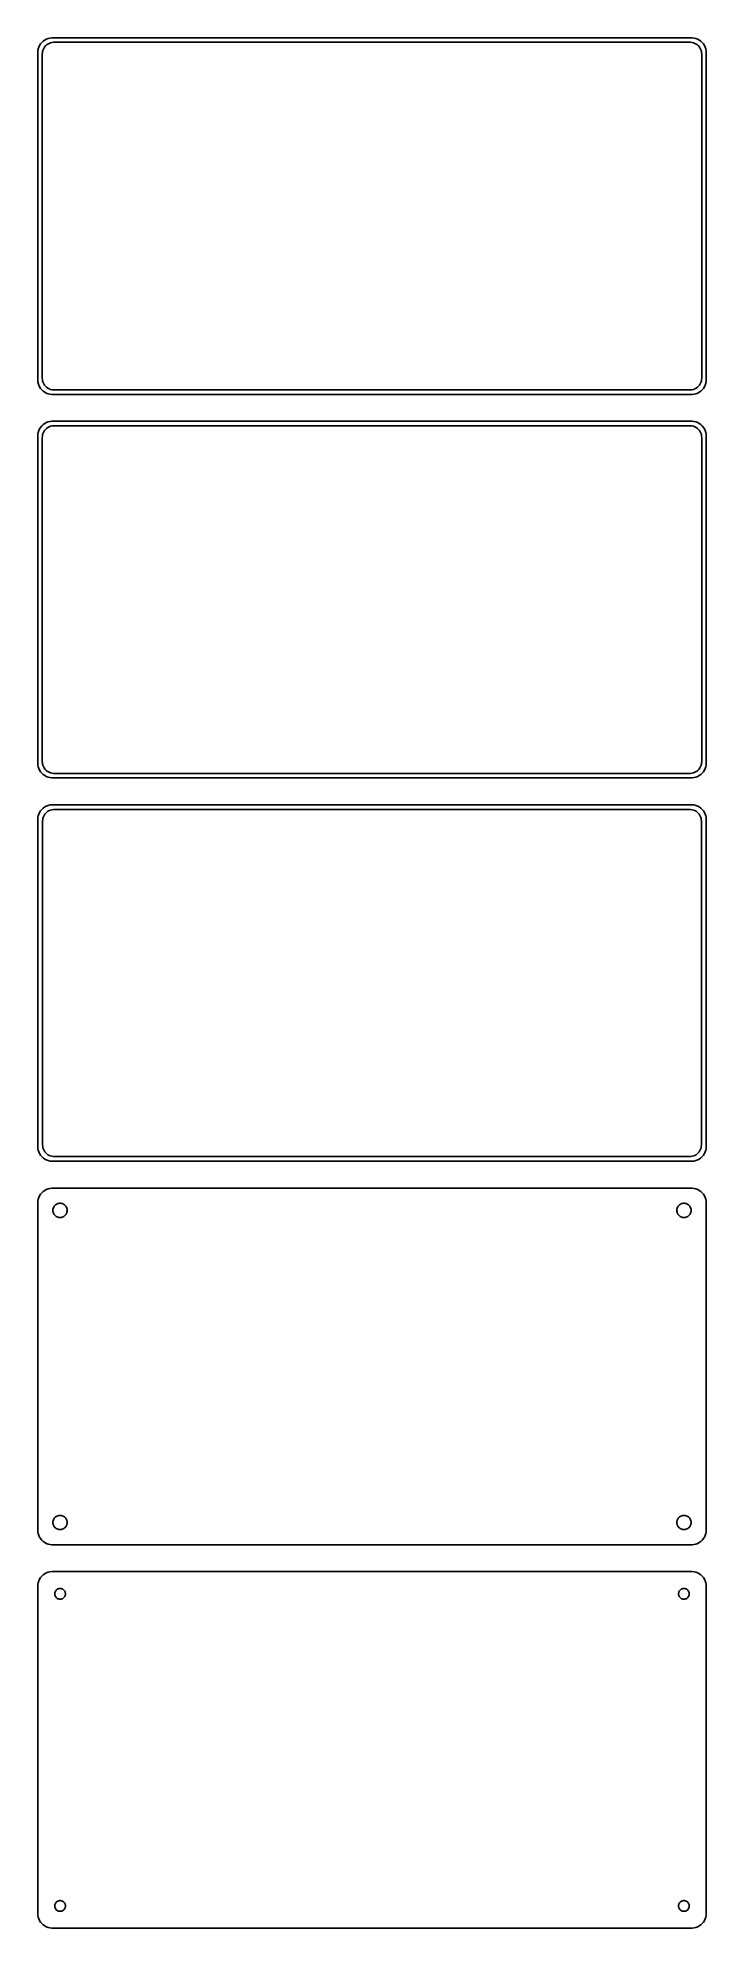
# Model space of a CAD drawing. Header units: metres. Extents: x -112 to 112, y 456 to 1092.
import ezdxf

# ---------------------------------------------------------------- set-up
doc = ezdxf.new("R2010")
doc.units = ezdxf.units.M

msp = doc.modelspace()

# ---------------------------------------------------------------- linework, layer by layer
for p, q in [((-112.4, 1087.94), (-112.5, 1087.94)), ((-112.5, 1087.94), (-112.5, 976.056)), ((-112.343, 1088.24), (-112.4, 1087.94)), ((-112.149, 1088.84), (-112.343, 1088.24)), ((-111.882, 1089.41), (-112.149, 1088.84)), ((-111.545, 1089.94), (-111.882, 1089.41)), ((-111.145, 1090.42), (-111.545, 1089.94)), ((-110.687, 1090.85), (-111.145, 1090.42)), ((-110.874, 1087.49), (-110.719, 1087.97)), ((-110.719, 1087.97), (-110.505, 1088.43)), ((-110.179, 1091.22), (-110.687, 1090.85)), ((-110.505, 1088.43), (-110.236, 1088.85)), ((-110.236, 1088.85), (-109.916, 1089.24)), ((-109.629, 1091.52), (-110.179, 1091.22)), ((-109.916, 1089.24), (-109.55, 1089.58)), ((-109.045, 1091.76), (-109.629, 1091.52)), ((-109.55, 1089.58), (-109.143, 1089.88)), ((-109.143, 1089.88), (-108.703, 1090.12)), ((-108.437, 1091.91), (-109.045, 1091.76)), ((-108.703, 1090.12), (-108.236, 1090.3)), ((-107.814, 1091.99), (-108.437, 1091.91)), ((-108.236, 1090.3), (-107.75, 1090.43)), ((107.814, 1091.99), (-107.814, 1091.99)), ((-107.75, 1090.43), (-107.251, 1090.49)), ((-107.251, 1090.49), (107.251, 1090.49)), ((107.251, 1090.49), (107.75, 1090.43)), ((107.75, 1090.43), (108.236, 1090.3)), ((108.437, 1091.91), (107.814, 1091.99)), ((108.236, 1090.3), (108.703, 1090.12)), ((109.045, 1091.76), (108.437, 1091.91)), ((108.703, 1090.12), (109.143, 1089.88)), ((109.629, 1091.52), (109.045, 1091.76)), ((109.143, 1089.88), (109.55, 1089.58)), ((109.55, 1089.58), (109.916, 1089.24)), ((110.179, 1091.22), (109.629, 1091.52)), ((109.916, 1089.24), (110.236, 1088.85)), ((110.687, 1090.85), (110.179, 1091.22)), ((110.236, 1088.85), (110.505, 1088.43)), ((110.505, 1088.43), (110.719, 1087.97)), ((111.145, 1090.42), (110.687, 1090.85)), ((110.719, 1087.97), (110.874, 1087.49)), ((111.545, 1089.94), (111.145, 1090.42)), ((111.882, 1089.41), (111.545, 1089.94)), ((112.149, 1088.84), (111.882, 1089.41)), ((112.343, 1088.24), (112.149, 1088.84)), ((112.461, 1087.63), (112.343, 1088.24)), ((112.5, 1087), (112.461, 1087.63)), ((-111, 1086.5), (-110.968, 1087)), ((-111, 977.5), (-111, 1086.5)), ((-110.968, 1087), (-110.874, 1087.49)), ((110.874, 1087.49), (110.968, 1087)), ((110.968, 1087), (111, 1086.5)), ((111, 1086.5), (111, 977.5)), ((112.5, 977), (112.5, 1087)), ((-112.5, 976.056), (-112.4, 976.056)), ((-112.4, 976.056), (-112.343, 975.757)), ((-112.343, 975.757), (-112.149, 975.159)), ((-112.149, 975.159), (-111.882, 974.591)), ((-111.882, 974.591), (-111.545, 974.061)), ((-111.545, 974.061), (-111.145, 973.577)), ((-111.145, 973.577), (-110.687, 973.147)), ((-110.968, 976.999), (-111, 977.5)), ((-110.874, 976.505), (-110.968, 976.999)), ((-110.719, 976.028), (-110.874, 976.505)), ((-110.505, 975.573), (-110.719, 976.028)), ((-110.687, 973.147), (-110.179, 972.778)), ((-110.236, 975.149), (-110.505, 975.573)), ((-109.916, 974.762), (-110.236, 975.149)), ((-109.55, 974.418), (-109.916, 974.762)), ((-109.143, 974.123), (-109.55, 974.418)), ((-108.703, 973.881), (-109.143, 974.123)), ((-108.236, 973.696), (-108.703, 973.881)), ((-107.75, 973.571), (-108.236, 973.696)), ((-107.251, 973.508), (-107.75, 973.571)), ((107.251, 973.508), (-107.251, 973.508)), ((107.75, 973.571), (107.251, 973.508)), ((108.236, 973.696), (107.75, 973.571)), ((108.703, 973.881), (108.236, 973.696)), ((109.143, 974.123), (108.703, 973.881)), ((109.55, 974.418), (109.143, 974.123)), ((109.916, 974.762), (109.55, 974.418)), ((110.236, 975.149), (109.916, 974.762)), ((110.179, 972.778), (110.687, 973.147)), ((110.505, 975.573), (110.236, 975.149)), ((110.719, 976.028), (110.505, 975.573)), ((110.687, 973.147), (111.145, 973.577)), ((110.874, 976.505), (110.719, 976.028)), ((110.968, 976.999), (110.874, 976.505)), ((111, 977.5), (110.968, 976.999)), ((111.145, 973.577), (111.545, 974.061)), ((111.545, 974.061), (111.882, 974.591)), ((111.882, 974.591), (112.149, 975.159)), ((112.149, 975.159), (112.343, 975.757)), ((112.343, 975.757), (112.461, 976.373)), ((112.461, 976.373), (112.5, 977)), ((-110.179, 972.778), (-109.629, 972.476)), ((-109.629, 972.476), (-109.045, 972.245)), ((-109.045, 972.245), (-108.437, 972.089)), ((-108.437, 972.089), (-107.814, 972.01)), ((-107.814, 972.01), (107.814, 972.01)), ((107.814, 972.01), (108.437, 972.089)), ((108.437, 972.089), (109.045, 972.245)), ((109.045, 972.245), (109.629, 972.476)), ((109.629, 972.476), (110.179, 972.778)), ((-111.882, 960.409), (-112.149, 959.841)), ((-111.545, 960.939), (-111.882, 960.409)), ((-111.145, 961.423), (-111.545, 960.939)), ((-110.687, 961.853), (-111.145, 961.423)), ((-110.179, 962.222), (-110.687, 961.853)), ((-109.629, 962.524), (-110.179, 962.222)), ((-109.916, 960.238), (-109.55, 960.582)), ((-109.045, 962.755), (-109.629, 962.524)), ((-109.55, 960.582), (-109.143, 960.877)), ((-109.143, 960.877), (-108.703, 961.119)), ((-108.437, 962.911), (-109.045, 962.755)), ((-108.703, 961.119), (-108.236, 961.304)), ((-107.814, 962.99), (-108.437, 962.911)), ((-108.236, 961.304), (-107.75, 961.429)), ((107.814, 962.99), (-107.814, 962.99)), ((-107.75, 961.429), (-107.251, 961.492)), ((-107.251, 961.492), (107.251, 961.492)), ((107.251, 961.492), (107.75, 961.429)), ((107.75, 961.429), (108.236, 961.304)), ((108.437, 962.911), (107.814, 962.99)), ((108.236, 961.304), (108.703, 961.119)), ((109.045, 962.755), (108.437, 962.911)), ((108.703, 961.119), (109.143, 960.877)), ((109.629, 962.524), (109.045, 962.755)), ((109.143, 960.877), (109.55, 960.582)), ((109.55, 960.582), (109.916, 960.238)), ((110.179, 962.222), (109.629, 962.524)), ((110.687, 961.853), (110.179, 962.222)), ((111.145, 961.423), (110.687, 961.853)), ((111.545, 960.939), (111.145, 961.423)), ((111.882, 960.409), (111.545, 960.939)), ((112.149, 959.841), (111.882, 960.409)), ((-112.461, 958.627), (-112.5, 958)), ((-112.5, 958), (-112.5, 848)), ((-112.343, 959.243), (-112.461, 958.627)), ((-112.149, 959.841), (-112.343, 959.243)), ((-111, 957.5), (-110.968, 958.001)), ((-111, 848.5), (-111, 957.5)), ((-110.968, 958.001), (-110.874, 958.495)), ((-110.874, 958.495), (-110.719, 958.972)), ((-110.719, 958.972), (-110.505, 959.427)), ((-110.505, 959.427), (-110.236, 959.851)), ((-110.236, 959.851), (-109.916, 960.238)), ((109.916, 960.238), (110.236, 959.851)), ((110.236, 959.851), (110.505, 959.427)), ((110.505, 959.427), (110.719, 958.972)), ((110.719, 958.972), (110.874, 958.495)), ((110.874, 958.495), (110.968, 958.001)), ((110.968, 958.001), (111, 957.5)), ((111, 957.5), (111, 848.5)), ((112.343, 959.243), (112.149, 959.841)), ((112.461, 958.627), (112.343, 959.243)), ((112.5, 958), (112.461, 958.627)), ((112.5, 848), (112.5, 958)), ((-112.5, 848), (-112.461, 847.373)), ((-112.461, 847.373), (-112.343, 846.757)), ((-112.343, 846.757), (-112.149, 846.159)), ((-112.149, 846.159), (-111.882, 845.591)), ((-110.968, 847.999), (-111, 848.5)), ((-110.874, 847.505), (-110.968, 847.999)), ((-110.719, 847.028), (-110.874, 847.505)), ((-110.505, 846.573), (-110.719, 847.028)), ((-110.236, 846.149), (-110.505, 846.573)), ((-109.916, 845.762), (-110.236, 846.149)), ((110.236, 846.149), (109.916, 845.762)), ((110.505, 846.573), (110.236, 846.149)), ((110.719, 847.028), (110.505, 846.573)), ((110.874, 847.505), (110.719, 847.028)), ((110.968, 847.999), (110.874, 847.505)), ((111, 848.5), (110.968, 847.999)), ((111.882, 845.591), (112.149, 846.159)), ((112.149, 846.159), (112.343, 846.757)), ((112.343, 846.757), (112.461, 847.373)), ((112.461, 847.373), (112.5, 848)), ((-111.882, 845.591), (-111.545, 845.061)), ((-111.545, 845.061), (-111.145, 844.577)), ((-111.145, 844.577), (-110.687, 844.147)), ((-110.687, 844.147), (-110.179, 843.778)), ((-110.179, 843.778), (-109.629, 843.476)), ((-109.55, 845.418), (-109.916, 845.762)), ((-109.629, 843.476), (-109.045, 843.245)), ((-109.143, 845.123), (-109.55, 845.418)), ((-108.703, 844.881), (-109.143, 845.123)), ((-109.045, 843.245), (-108.437, 843.089)), ((-108.236, 844.696), (-108.703, 844.881)), ((-108.437, 843.089), (-107.814, 843.01)), ((-107.75, 844.571), (-108.236, 844.696)), ((-107.814, 843.01), (107.814, 843.01)), ((-107.251, 844.508), (-107.75, 844.571)), ((107.251, 844.508), (-107.251, 844.508)), ((107.75, 844.571), (107.251, 844.508)), ((108.236, 844.696), (107.75, 844.571)), ((107.814, 843.01), (108.437, 843.089)), ((108.703, 844.881), (108.236, 844.696)), ((108.437, 843.089), (109.045, 843.245)), ((109.143, 845.123), (108.703, 844.881)), ((109.045, 843.245), (109.629, 843.476)), ((109.55, 845.418), (109.143, 845.123)), ((109.916, 845.762), (109.55, 845.418)), ((109.629, 843.476), (110.179, 843.778)), ((110.179, 843.778), (110.687, 844.147)), ((110.687, 844.147), (111.145, 844.577)), ((111.145, 844.577), (111.545, 845.061)), ((111.545, 845.061), (111.882, 845.591)), ((-110.179, 833.222), (-110.687, 832.853)), ((-109.629, 833.524), (-110.179, 833.222)), ((-109.045, 833.755), (-109.629, 833.524)), ((-108.437, 833.911), (-109.045, 833.755)), ((-107.814, 833.99), (-108.437, 833.911)), ((107.814, 833.99), (-107.814, 833.99)), ((108.437, 833.911), (107.814, 833.99)), ((109.045, 833.755), (108.437, 833.911)), ((109.629, 833.524), (109.045, 833.755)), ((110.179, 833.222), (109.629, 833.524)), ((110.687, 832.853), (110.179, 833.222)), ((-112.461, 829.627), (-112.5, 829)), ((-112.5, 829), (-112.5, 719)), ((-112.343, 830.243), (-112.461, 829.627)), ((-112.149, 830.841), (-112.343, 830.243)), ((-111.882, 831.409), (-112.149, 830.841)), ((-111.545, 831.939), (-111.882, 831.409)), ((-111.145, 832.423), (-111.545, 831.939)), ((-110.687, 832.853), (-111.145, 832.423)), ((-110.873, 828.5), (-110.842, 828.985)), ((-110.873, 719.5), (-110.873, 828.5)), ((-110.842, 828.985), (-110.751, 829.463)), ((-110.751, 829.463), (-110.601, 829.926)), ((-110.601, 829.926), (-110.394, 830.366)), ((-110.394, 830.366), (-110.133, 830.776)), ((-110.133, 830.776), (-109.823, 831.151)), ((-109.823, 831.151), (-109.469, 831.484)), ((-109.469, 831.484), (-109.075, 831.77)), ((-109.075, 831.77), (-108.649, 832.004)), ((-108.649, 832.004), (-108.197, 832.183)), ((-108.197, 832.183), (-107.726, 832.304)), ((-107.726, 832.304), (-107.243, 832.365)), ((-107.243, 832.365), (107.243, 832.365)), ((107.243, 832.365), (107.726, 832.304)), ((107.726, 832.304), (108.197, 832.183)), ((108.197, 832.183), (108.649, 832.004)), ((108.649, 832.004), (109.075, 831.77)), ((109.075, 831.77), (109.469, 831.484)), ((109.469, 831.484), (109.823, 831.151)), ((109.823, 831.151), (110.133, 830.776)), ((110.133, 830.776), (110.394, 830.366)), ((110.394, 830.366), (110.601, 829.926)), ((110.601, 829.926), (110.751, 829.463)), ((111.145, 832.423), (110.687, 832.853)), ((110.751, 829.463), (110.842, 828.985)), ((110.842, 828.985), (110.873, 828.5)), ((110.873, 828.5), (110.873, 719.5)), ((111.545, 831.939), (111.145, 832.423)), ((111.882, 831.409), (111.545, 831.939)), ((112.149, 830.841), (111.882, 831.409)), ((112.343, 830.243), (112.149, 830.841)), ((112.461, 829.627), (112.343, 830.243)), ((112.5, 829), (112.461, 829.627)), ((112.5, 719), (112.5, 829)), ((-112.5, 719), (-112.461, 718.373)), ((-110.842, 719.015), (-110.873, 719.5)), ((-110.751, 718.537), (-110.842, 719.015)), ((110.842, 719.015), (110.751, 718.537)), ((110.873, 719.5), (110.842, 719.015)), ((112.461, 718.373), (112.5, 719)), ((-112.461, 718.373), (-112.343, 717.757)), ((-112.343, 717.757), (-112.149, 717.159)), ((-112.149, 717.159), (-111.882, 716.591)), ((-111.882, 716.591), (-111.545, 716.061)), ((-111.545, 716.061), (-111.145, 715.577)), ((-111.145, 715.577), (-110.687, 715.147)), ((-110.601, 718.074), (-110.751, 718.537)), ((-110.687, 715.147), (-110.179, 714.778)), ((-110.394, 717.634), (-110.601, 718.074)), ((-110.133, 717.224), (-110.394, 717.634)), ((-110.179, 714.778), (-109.629, 714.476)), ((-109.823, 716.849), (-110.133, 717.224)), ((-109.469, 716.516), (-109.823, 716.849)), ((-109.629, 714.476), (-109.045, 714.245)), ((-109.075, 716.23), (-109.469, 716.516)), ((-108.649, 715.996), (-109.075, 716.23)), ((-109.045, 714.245), (-108.437, 714.089)), ((-108.197, 715.817), (-108.649, 715.996)), ((-108.437, 714.089), (-107.814, 714.01)), ((-107.726, 715.696), (-108.197, 715.817)), ((-107.814, 714.01), (107.814, 714.01)), ((-107.243, 715.635), (-107.726, 715.696)), ((107.243, 715.635), (-107.243, 715.635)), ((107.726, 715.696), (107.243, 715.635)), ((108.197, 715.817), (107.726, 715.696)), ((107.814, 714.01), (108.437, 714.089)), ((108.649, 715.996), (108.197, 715.817)), ((108.437, 714.089), (109.045, 714.245)), ((109.075, 716.23), (108.649, 715.996)), ((109.045, 714.245), (109.629, 714.476)), ((109.469, 716.516), (109.075, 716.23)), ((109.823, 716.849), (109.469, 716.516)), ((109.629, 714.476), (110.179, 714.778)), ((110.133, 717.224), (109.823, 716.849)), ((110.394, 717.634), (110.133, 717.224)), ((110.179, 714.778), (110.687, 715.147)), ((110.601, 718.074), (110.394, 717.634)), ((110.751, 718.537), (110.601, 718.074)), ((110.687, 715.147), (111.145, 715.577)), ((111.145, 715.577), (111.545, 716.061)), ((111.545, 716.061), (111.882, 716.591)), ((111.882, 716.591), (112.149, 717.159)), ((112.149, 717.159), (112.343, 717.757)), ((112.343, 717.757), (112.461, 718.373)), ((-112.461, 700.627), (-112.5, 700)), ((-112.5, 700), (-112.5, 590)), ((-112.343, 701.243), (-112.461, 700.627)), ((-112.149, 701.841), (-112.343, 701.243)), ((-111.882, 702.409), (-112.149, 701.841)), ((-111.545, 702.939), (-111.882, 702.409)), ((-111.145, 703.423), (-111.545, 702.939)), ((-110.687, 703.853), (-111.145, 703.423)), ((-110.179, 704.222), (-110.687, 703.853)), ((-109.629, 704.524), (-110.179, 704.222)), ((-109.045, 704.755), (-109.629, 704.524)), ((-108.437, 704.911), (-109.045, 704.755)), ((-107.814, 704.99), (-108.437, 704.911)), ((107.814, 704.99), (-107.814, 704.99)), ((-106.286, 699.526), (-106.022, 699.672)), ((-106.022, 699.672), (-105.742, 699.783)), ((-105.742, 699.783), (-105.45, 699.857)), ((-105.45, 699.857), (-105.151, 699.895)), ((-105.151, 699.895), (-104.849, 699.895)), ((-104.849, 699.895), (-104.55, 699.857)), ((-104.55, 699.857), (-104.258, 699.783)), ((-104.258, 699.783), (-103.978, 699.672)), ((-103.978, 699.672), (-103.714, 699.526)), ((103.714, 699.526), (103.978, 699.672)), ((103.978, 699.672), (104.258, 699.783)), ((104.258, 699.783), (104.55, 699.857)), ((104.55, 699.857), (104.849, 699.895)), ((104.849, 699.895), (105.151, 699.895)), ((105.151, 699.895), (105.45, 699.857)), ((105.45, 699.857), (105.742, 699.783)), ((105.742, 699.783), (106.022, 699.672)), ((106.022, 699.672), (106.286, 699.526)), ((108.437, 704.911), (107.814, 704.99)), ((109.045, 704.755), (108.437, 704.911)), ((109.629, 704.524), (109.045, 704.755)), ((110.179, 704.222), (109.629, 704.524)), ((110.687, 703.853), (110.179, 704.222)), ((111.145, 703.423), (110.687, 703.853)), ((111.545, 702.939), (111.145, 703.423)), ((111.882, 702.409), (111.545, 702.939)), ((112.149, 701.841), (111.882, 702.409)), ((112.343, 701.243), (112.149, 701.841)), ((112.461, 700.627), (112.343, 701.243)), ((112.5, 700), (112.461, 700.627)), ((112.5, 590), (112.5, 700)), ((-107.4, 697.5), (-107.381, 697.801)), ((-107.381, 697.199), (-107.4, 697.5)), ((-107.381, 697.801), (-107.325, 698.097)), ((-107.325, 696.903), (-107.381, 697.199)), ((-107.325, 698.097), (-107.231, 698.383)), ((-107.231, 696.617), (-107.325, 696.903)), ((-107.231, 698.383), (-107.103, 698.656)), ((-107.103, 696.344), (-107.231, 696.617)), ((-107.103, 698.656), (-106.942, 698.911)), ((-106.942, 696.089), (-107.103, 696.344)), ((-106.942, 698.911), (-106.75, 699.143)), ((-106.75, 695.857), (-106.942, 696.089)), ((-106.75, 699.143), (-106.53, 699.349)), ((-106.53, 695.651), (-106.75, 695.857)), ((-106.53, 699.349), (-106.286, 699.526)), ((-106.286, 695.474), (-106.53, 695.651)), ((-106.022, 695.328), (-106.286, 695.474)), ((-105.742, 695.217), (-106.022, 695.328)), ((-105.45, 695.143), (-105.742, 695.217)), ((-105.151, 695.105), (-105.45, 695.143)), ((-104.849, 695.105), (-105.151, 695.105)), ((-104.55, 695.143), (-104.849, 695.105)), ((-104.258, 695.217), (-104.55, 695.143)), ((-103.978, 695.328), (-104.258, 695.217)), ((-103.714, 695.474), (-103.978, 695.328)), ((-103.714, 699.526), (-103.47, 699.349)), ((-103.47, 695.651), (-103.714, 695.474)), ((-103.47, 699.349), (-103.25, 699.143)), ((-103.25, 695.857), (-103.47, 695.651)), ((-103.25, 699.143), (-103.058, 698.911)), ((-103.058, 696.089), (-103.25, 695.857)), ((-103.058, 698.911), (-102.897, 698.656)), ((-102.897, 696.344), (-103.058, 696.089)), ((-102.897, 698.656), (-102.769, 698.383)), ((-102.769, 696.617), (-102.897, 696.344)), ((-102.769, 698.383), (-102.675, 698.097)), ((-102.675, 696.903), (-102.769, 696.617)), ((-102.675, 698.097), (-102.619, 697.801)), ((-102.619, 697.199), (-102.675, 696.903)), ((-102.619, 697.801), (-102.6, 697.5)), ((-102.6, 697.5), (-102.619, 697.199)), ((102.6, 697.5), (102.619, 697.801)), ((102.619, 697.199), (102.6, 697.5)), ((102.619, 697.801), (102.675, 698.097)), ((102.675, 696.903), (102.619, 697.199)), ((102.675, 698.097), (102.769, 698.383)), ((102.769, 696.617), (102.675, 696.903)), ((102.769, 698.383), (102.897, 698.656)), ((102.897, 696.344), (102.769, 696.617)), ((102.897, 698.656), (103.058, 698.911)), ((103.058, 696.089), (102.897, 696.344)), ((103.058, 698.911), (103.25, 699.143)), ((103.25, 695.857), (103.058, 696.089)), ((103.25, 699.143), (103.47, 699.349)), ((103.47, 695.651), (103.25, 695.857)), ((103.47, 699.349), (103.714, 699.526)), ((103.714, 695.474), (103.47, 695.651)), ((103.978, 695.328), (103.714, 695.474)), ((104.258, 695.217), (103.978, 695.328)), ((104.55, 695.143), (104.258, 695.217)), ((104.849, 695.105), (104.55, 695.143)), ((105.151, 695.105), (104.849, 695.105)), ((105.45, 695.143), (105.151, 695.105)), ((105.742, 695.217), (105.45, 695.143)), ((106.022, 695.328), (105.742, 695.217)), ((106.286, 695.474), (106.022, 695.328)), ((106.286, 699.526), (106.53, 699.349)), ((106.53, 695.651), (106.286, 695.474)), ((106.53, 699.349), (106.75, 699.143)), ((106.75, 695.857), (106.53, 695.651)), ((106.75, 699.143), (106.942, 698.911)), ((106.942, 696.089), (106.75, 695.857)), ((106.942, 698.911), (107.103, 698.656)), ((107.103, 696.344), (106.942, 696.089)), ((107.103, 698.656), (107.231, 698.383)), ((107.231, 696.617), (107.103, 696.344)), ((107.231, 698.383), (107.325, 698.097)), ((107.325, 696.903), (107.231, 696.617)), ((107.325, 698.097), (107.381, 697.801)), ((107.381, 697.199), (107.325, 696.903)), ((107.381, 697.801), (107.4, 697.5)), ((107.4, 697.5), (107.381, 697.199)), ((-107.4, 592.5), (-107.381, 592.801)), ((-107.381, 592.199), (-107.4, 592.5)), ((-107.381, 592.801), (-107.325, 593.097)), ((-107.325, 591.903), (-107.381, 592.199)), ((-107.325, 593.097), (-107.231, 593.383)), ((-107.231, 591.617), (-107.325, 591.903)), ((-107.231, 593.383), (-107.103, 593.656)), ((-107.103, 591.344), (-107.231, 591.617)), ((-107.103, 593.656), (-106.942, 593.911)), ((-106.942, 593.911), (-106.75, 594.143)), ((-106.75, 594.143), (-106.53, 594.349)), ((-106.53, 594.349), (-106.286, 594.526)), ((-106.286, 594.526), (-106.022, 594.672)), ((-106.022, 594.672), (-105.742, 594.783)), ((-105.742, 594.783), (-105.45, 594.857)), ((-105.45, 594.857), (-105.151, 594.895)), ((-105.151, 594.895), (-104.849, 594.895)), ((-104.849, 594.895), (-104.55, 594.857)), ((-104.55, 594.857), (-104.258, 594.783)), ((-104.258, 594.783), (-103.978, 594.672)), ((-103.978, 594.672), (-103.714, 594.526)), ((-103.714, 594.526), (-103.47, 594.349)), ((-103.47, 594.349), (-103.25, 594.143)), ((-103.25, 594.143), (-103.058, 593.911)), ((-103.058, 593.911), (-102.897, 593.656)), ((-102.897, 593.656), (-102.769, 593.383)), ((-102.769, 591.617), (-102.897, 591.344)), ((-102.769, 593.383), (-102.675, 593.097)), ((-102.675, 591.903), (-102.769, 591.617)), ((-102.675, 593.097), (-102.619, 592.801)), ((-102.619, 592.199), (-102.675, 591.903)), ((-102.619, 592.801), (-102.6, 592.5)), ((-102.6, 592.5), (-102.619, 592.199)), ((102.6, 592.5), (102.619, 592.801)), ((102.619, 592.199), (102.6, 592.5)), ((102.619, 592.801), (102.675, 593.097)), ((102.675, 591.903), (102.619, 592.199)), ((102.675, 593.097), (102.769, 593.383)), ((102.769, 591.617), (102.675, 591.903)), ((102.769, 593.383), (102.897, 593.656)), ((102.897, 591.344), (102.769, 591.617)), ((102.897, 593.656), (103.058, 593.911)), ((103.058, 593.911), (103.25, 594.143)), ((103.25, 594.143), (103.47, 594.349)), ((103.47, 594.349), (103.714, 594.526)), ((103.714, 594.526), (103.978, 594.672)), ((103.978, 594.672), (104.258, 594.783)), ((104.258, 594.783), (104.55, 594.857)), ((104.55, 594.857), (104.849, 594.895)), ((104.849, 594.895), (105.151, 594.895)), ((105.151, 594.895), (105.45, 594.857)), ((105.45, 594.857), (105.742, 594.783)), ((105.742, 594.783), (106.022, 594.672)), ((106.022, 594.672), (106.286, 594.526)), ((106.286, 594.526), (106.53, 594.349)), ((106.53, 594.349), (106.75, 594.143)), ((106.75, 594.143), (106.942, 593.911)), ((106.942, 593.911), (107.103, 593.656)), ((107.103, 593.656), (107.231, 593.383)), ((107.231, 591.617), (107.103, 591.344)), ((107.231, 593.383), (107.325, 593.097)), ((107.325, 591.903), (107.231, 591.617)), ((107.325, 593.097), (107.381, 592.801)), ((107.381, 592.199), (107.325, 591.903)), ((107.381, 592.801), (107.4, 592.5)), ((107.4, 592.5), (107.381, 592.199)), ((-112.5, 590), (-112.461, 589.373)), ((-112.461, 589.373), (-112.343, 588.757)), ((-112.343, 588.757), (-112.149, 588.159)), ((-112.149, 588.159), (-111.882, 587.591)), ((-111.882, 587.591), (-111.545, 587.061)), ((-111.545, 587.061), (-111.145, 586.577)), ((-111.145, 586.577), (-110.687, 586.147)), ((-110.687, 586.147), (-110.179, 585.778)), ((-110.179, 585.778), (-109.629, 585.476)), ((-109.629, 585.476), (-109.045, 585.245)), ((-109.045, 585.245), (-108.437, 585.089)), ((-106.942, 591.089), (-107.103, 591.344)), ((-106.75, 590.857), (-106.942, 591.089)), ((-106.53, 590.651), (-106.75, 590.857)), ((-106.286, 590.474), (-106.53, 590.651)), ((-106.022, 590.328), (-106.286, 590.474)), ((-105.742, 590.217), (-106.022, 590.328)), ((-105.45, 590.143), (-105.742, 590.217)), ((-105.151, 590.105), (-105.45, 590.143)), ((-104.849, 590.105), (-105.151, 590.105)), ((-104.55, 590.143), (-104.849, 590.105)), ((-104.258, 590.217), (-104.55, 590.143)), ((-103.978, 590.328), (-104.258, 590.217)), ((-103.714, 590.474), (-103.978, 590.328)), ((-103.47, 590.651), (-103.714, 590.474)), ((-103.25, 590.857), (-103.47, 590.651)), ((-103.058, 591.089), (-103.25, 590.857)), ((-102.897, 591.344), (-103.058, 591.089)), ((103.058, 591.089), (102.897, 591.344)), ((103.25, 590.857), (103.058, 591.089)), ((103.47, 590.651), (103.25, 590.857)), ((103.714, 590.474), (103.47, 590.651)), ((103.978, 590.328), (103.714, 590.474)), ((104.258, 590.217), (103.978, 590.328)), ((104.55, 590.143), (104.258, 590.217)), ((104.849, 590.105), (104.55, 590.143)), ((105.151, 590.105), (104.849, 590.105)), ((105.45, 590.143), (105.151, 590.105)), ((105.742, 590.217), (105.45, 590.143)), ((106.022, 590.328), (105.742, 590.217)), ((106.286, 590.474), (106.022, 590.328)), ((106.53, 590.651), (106.286, 590.474)), ((106.75, 590.857), (106.53, 590.651)), ((106.942, 591.089), (106.75, 590.857)), ((107.103, 591.344), (106.942, 591.089)), ((108.437, 585.089), (109.045, 585.245)), ((109.045, 585.245), (109.629, 585.476)), ((109.629, 585.476), (110.179, 585.778)), ((110.179, 585.778), (110.687, 586.147)), ((110.687, 586.147), (111.145, 586.577)), ((111.145, 586.577), (111.545, 587.061)), ((111.545, 587.061), (111.882, 587.591)), ((111.882, 587.591), (112.149, 588.159)), ((112.149, 588.159), (112.343, 588.757)), ((112.343, 588.757), (112.461, 589.373)), ((112.461, 589.373), (112.5, 590)), ((-108.437, 585.089), (-107.814, 585.01)), ((-107.814, 585.01), (107.814, 585.01)), ((107.814, 585.01), (108.437, 585.089)), ((-112.149, 572.841), (-112.343, 572.243)), ((-111.882, 573.409), (-112.149, 572.841)), ((-111.545, 573.939), (-111.882, 573.409)), ((-111.145, 574.423), (-111.545, 573.939)), ((-110.687, 574.853), (-111.145, 574.423)), ((-110.179, 575.222), (-110.687, 574.853)), ((-109.629, 575.524), (-110.179, 575.222)), ((-109.045, 575.755), (-109.629, 575.524)), ((-108.437, 575.911), (-109.045, 575.755)), ((-107.814, 575.99), (-108.437, 575.911)), ((107.814, 575.99), (-107.814, 575.99)), ((108.437, 575.911), (107.814, 575.99)), ((109.045, 575.755), (108.437, 575.911)), ((109.629, 575.524), (109.045, 575.755)), ((110.179, 575.222), (109.629, 575.524)), ((110.687, 574.853), (110.179, 575.222)), ((111.145, 574.423), (110.687, 574.853)), ((111.545, 573.939), (111.145, 574.423)), ((111.882, 573.409), (111.545, 573.939)), ((112.149, 572.841), (111.882, 573.409)), ((112.343, 572.243), (112.149, 572.841)), ((-112.461, 571.627), (-112.5, 571)), ((-112.5, 571), (-112.5, 461)), ((-112.343, 572.243), (-112.461, 571.627)), ((-106.8, 568.5), (-106.786, 568.726)), ((-106.786, 568.274), (-106.8, 568.5)), ((-106.786, 568.726), (-106.743, 568.948)), ((-106.743, 568.052), (-106.786, 568.274)), ((-106.743, 568.948), (-106.674, 569.163)), ((-106.674, 567.837), (-106.743, 568.052)), ((-106.674, 569.163), (-106.577, 569.367)), ((-106.577, 567.633), (-106.674, 567.837)), ((-106.577, 569.367), (-106.456, 569.558)), ((-106.456, 567.442), (-106.577, 567.633)), ((-106.456, 569.558), (-106.312, 569.732)), ((-106.312, 567.268), (-106.456, 567.442)), ((-106.312, 569.732), (-106.147, 569.887)), ((-106.147, 567.113), (-106.312, 567.268)), ((-106.147, 569.887), (-105.964, 570.02)), ((-105.964, 566.98), (-106.147, 567.113)), ((-105.964, 570.02), (-105.766, 570.129)), ((-105.766, 566.871), (-105.964, 566.98)), ((-105.766, 570.129), (-105.556, 570.212)), ((-105.556, 566.788), (-105.766, 566.871)), ((-105.556, 570.212), (-105.337, 570.268)), ((-105.337, 566.732), (-105.556, 566.788)), ((-105.337, 570.268), (-105.113, 570.296)), ((-105.113, 566.704), (-105.337, 566.732)), ((-105.113, 570.296), (-104.887, 570.296)), ((-104.887, 566.704), (-105.113, 566.704)), ((-104.887, 570.296), (-104.663, 570.268)), ((-104.663, 566.732), (-104.887, 566.704)), ((-104.663, 570.268), (-104.444, 570.212)), ((-104.444, 566.788), (-104.663, 566.732)), ((-104.444, 570.212), (-104.234, 570.129)), ((-104.234, 566.871), (-104.444, 566.788)), ((-104.234, 570.129), (-104.036, 570.02)), ((-104.036, 566.98), (-104.234, 566.871)), ((-104.036, 570.02), (-103.853, 569.887)), ((-103.853, 567.113), (-104.036, 566.98)), ((-103.853, 569.887), (-103.688, 569.732)), ((-103.688, 567.268), (-103.853, 567.113)), ((-103.688, 569.732), (-103.544, 569.558)), ((-103.544, 567.442), (-103.688, 567.268)), ((-103.544, 569.558), (-103.423, 569.367)), ((-103.423, 567.633), (-103.544, 567.442)), ((-103.423, 569.367), (-103.326, 569.163)), ((-103.326, 567.837), (-103.423, 567.633)), ((-103.326, 569.163), (-103.257, 568.948)), ((-103.257, 568.052), (-103.326, 567.837)), ((-103.257, 568.948), (-103.214, 568.726)), ((-103.214, 568.274), (-103.257, 568.052)), ((-103.214, 568.726), (-103.2, 568.5)), ((-103.2, 568.5), (-103.214, 568.274)), ((103.2, 568.5), (103.214, 568.726)), ((103.214, 568.274), (103.2, 568.5)), ((103.214, 568.726), (103.257, 568.948)), ((103.257, 568.052), (103.214, 568.274)), ((103.257, 568.948), (103.326, 569.163)), ((103.326, 567.837), (103.257, 568.052)), ((103.326, 569.163), (103.423, 569.367)), ((103.423, 567.633), (103.326, 567.837)), ((103.423, 569.367), (103.544, 569.558)), ((103.544, 567.442), (103.423, 567.633)), ((103.544, 569.558), (103.688, 569.732)), ((103.688, 567.268), (103.544, 567.442)), ((103.688, 569.732), (103.853, 569.887)), ((103.853, 567.113), (103.688, 567.268)), ((103.853, 569.887), (104.036, 570.02)), ((104.036, 566.98), (103.853, 567.113)), ((104.036, 570.02), (104.234, 570.129)), ((104.234, 566.871), (104.036, 566.98)), ((104.234, 570.129), (104.444, 570.212)), ((104.444, 566.788), (104.234, 566.871)), ((104.444, 570.212), (104.663, 570.268)), ((104.663, 566.732), (104.444, 566.788)), ((104.663, 570.268), (104.887, 570.296)), ((104.887, 566.704), (104.663, 566.732)), ((104.887, 570.296), (105.113, 570.296)), ((105.113, 566.704), (104.887, 566.704)), ((105.113, 570.296), (105.337, 570.268)), ((105.337, 566.732), (105.113, 566.704)), ((105.337, 570.268), (105.556, 570.212)), ((105.556, 566.788), (105.337, 566.732)), ((105.556, 570.212), (105.766, 570.129)), ((105.766, 566.871), (105.556, 566.788)), ((105.766, 570.129), (105.964, 570.02)), ((105.964, 566.98), (105.766, 566.871)), ((105.964, 570.02), (106.147, 569.887)), ((106.147, 567.113), (105.964, 566.98)), ((106.147, 569.887), (106.312, 569.732)), ((106.312, 567.268), (106.147, 567.113)), ((106.312, 569.732), (106.456, 569.558)), ((106.456, 567.442), (106.312, 567.268)), ((106.456, 569.558), (106.577, 569.367)), ((106.577, 567.633), (106.456, 567.442)), ((106.577, 569.367), (106.674, 569.163)), ((106.674, 567.837), (106.577, 567.633)), ((106.674, 569.163), (106.743, 568.948)), ((106.743, 568.052), (106.674, 567.837)), ((106.743, 568.948), (106.786, 568.726)), ((106.786, 568.274), (106.743, 568.052)), ((106.786, 568.726), (106.8, 568.5)), ((106.8, 568.5), (106.786, 568.274)), ((112.461, 571.627), (112.343, 572.243)), ((112.5, 571), (112.461, 571.627)), ((112.5, 461), (112.5, 571)), ((-106.674, 464.163), (-106.577, 464.367)), ((-106.577, 464.367), (-106.456, 464.558)), ((-106.456, 464.558), (-106.312, 464.732)), ((-106.312, 464.732), (-106.147, 464.887)), ((-106.147, 464.887), (-105.964, 465.02)), ((-105.964, 465.02), (-105.766, 465.129)), ((-105.766, 465.129), (-105.556, 465.212)), ((-105.556, 465.212), (-105.337, 465.268)), ((-105.337, 465.268), (-105.113, 465.296)), ((-105.113, 465.296), (-104.887, 465.296)), ((-104.887, 465.296), (-104.663, 465.268)), ((-104.663, 465.268), (-104.444, 465.212)), ((-104.444, 465.212), (-104.234, 465.129)), ((-104.234, 465.129), (-104.036, 465.02)), ((-104.036, 465.02), (-103.853, 464.887)), ((-103.853, 464.887), (-103.688, 464.732)), ((-103.688, 464.732), (-103.544, 464.558)), ((-103.544, 464.558), (-103.423, 464.367)), ((-103.423, 464.367), (-103.326, 464.163)), ((103.326, 464.163), (103.423, 464.367)), ((103.423, 464.367), (103.544, 464.558)), ((103.544, 464.558), (103.688, 464.732)), ((103.688, 464.732), (103.853, 464.887)), ((103.853, 464.887), (104.036, 465.02)), ((104.036, 465.02), (104.234, 465.129)), ((104.234, 465.129), (104.444, 465.212)), ((104.444, 465.212), (104.663, 465.268)), ((104.663, 465.268), (104.887, 465.296)), ((104.887, 465.296), (105.113, 465.296)), ((105.113, 465.296), (105.337, 465.268)), ((105.337, 465.268), (105.556, 465.212)), ((105.556, 465.212), (105.766, 465.129)), ((105.766, 465.129), (105.964, 465.02)), ((105.964, 465.02), (106.147, 464.887)), ((106.147, 464.887), (106.312, 464.732)), ((106.312, 464.732), (106.456, 464.558)), ((106.456, 464.558), (106.577, 464.367)), ((106.577, 464.367), (106.674, 464.163)), ((-112.5, 461), (-112.461, 460.373)), ((-112.461, 460.373), (-112.343, 459.757)), ((-112.343, 459.757), (-112.149, 459.159)), ((-112.149, 459.159), (-111.882, 458.591)), ((-111.882, 458.591), (-111.545, 458.061)), ((-111.545, 458.061), (-111.145, 457.577)), ((-106.8, 463.5), (-106.786, 463.726)), ((-106.786, 463.274), (-106.8, 463.5)), ((-106.786, 463.726), (-106.743, 463.948)), ((-106.743, 463.052), (-106.786, 463.274)), ((-106.743, 463.948), (-106.674, 464.163)), ((-106.674, 462.837), (-106.743, 463.052)), ((-106.577, 462.633), (-106.674, 462.837)), ((-106.456, 462.442), (-106.577, 462.633)), ((-106.312, 462.268), (-106.456, 462.442)), ((-106.147, 462.113), (-106.312, 462.268)), ((-105.964, 461.98), (-106.147, 462.113)), ((-105.766, 461.871), (-105.964, 461.98)), ((-105.556, 461.788), (-105.766, 461.871)), ((-105.337, 461.732), (-105.556, 461.788)), ((-105.113, 461.704), (-105.337, 461.732)), ((-104.887, 461.704), (-105.113, 461.704)), ((-104.663, 461.732), (-104.887, 461.704)), ((-104.444, 461.788), (-104.663, 461.732)), ((-104.234, 461.871), (-104.444, 461.788)), ((-104.036, 461.98), (-104.234, 461.871)), ((-103.853, 462.113), (-104.036, 461.98)), ((-103.688, 462.268), (-103.853, 462.113)), ((-103.544, 462.442), (-103.688, 462.268)), ((-103.423, 462.633), (-103.544, 462.442)), ((-103.326, 462.837), (-103.423, 462.633)), ((-103.326, 464.163), (-103.257, 463.948)), ((-103.257, 463.052), (-103.326, 462.837)), ((-103.257, 463.948), (-103.214, 463.726)), ((-103.214, 463.274), (-103.257, 463.052)), ((-103.214, 463.726), (-103.2, 463.5)), ((-103.2, 463.5), (-103.214, 463.274)), ((103.2, 463.5), (103.214, 463.726)), ((103.214, 463.274), (103.2, 463.5)), ((103.214, 463.726), (103.257, 463.948)), ((103.257, 463.052), (103.214, 463.274)), ((103.257, 463.948), (103.326, 464.163)), ((103.326, 462.837), (103.257, 463.052)), ((103.423, 462.633), (103.326, 462.837)), ((103.544, 462.442), (103.423, 462.633)), ((103.688, 462.268), (103.544, 462.442)), ((103.853, 462.113), (103.688, 462.268)), ((104.036, 461.98), (103.853, 462.113)), ((104.234, 461.871), (104.036, 461.98)), ((104.444, 461.788), (104.234, 461.871)), ((104.663, 461.732), (104.444, 461.788)), ((104.887, 461.704), (104.663, 461.732)), ((105.113, 461.704), (104.887, 461.704)), ((105.337, 461.732), (105.113, 461.704)), ((105.556, 461.788), (105.337, 461.732)), ((105.766, 461.871), (105.556, 461.788)), ((105.964, 461.98), (105.766, 461.871)), ((106.147, 462.113), (105.964, 461.98)), ((106.312, 462.268), (106.147, 462.113)), ((106.456, 462.442), (106.312, 462.268)), ((106.577, 462.633), (106.456, 462.442)), ((106.674, 462.837), (106.577, 462.633)), ((106.674, 464.163), (106.743, 463.948)), ((106.743, 463.052), (106.674, 462.837)), ((106.743, 463.948), (106.786, 463.726)), ((106.786, 463.274), (106.743, 463.052)), ((106.786, 463.726), (106.8, 463.5)), ((106.8, 463.5), (106.786, 463.274)), ((111.145, 457.577), (111.545, 458.061)), ((111.545, 458.061), (111.882, 458.591)), ((111.882, 458.591), (112.149, 459.159)), ((112.149, 459.159), (112.343, 459.757)), ((112.343, 459.757), (112.461, 460.373)), ((112.461, 460.373), (112.5, 461)), ((-111.145, 457.577), (-110.687, 457.147)), ((-110.687, 457.147), (-110.179, 456.778)), ((-110.179, 456.778), (-109.629, 456.476)), ((-109.629, 456.476), (-109.045, 456.245)), ((-109.045, 456.245), (-108.437, 456.089)), ((-108.437, 456.089), (-107.814, 456.01)), ((-107.814, 456.01), (107.814, 456.01)), ((107.814, 456.01), (108.437, 456.089)), ((108.437, 456.089), (109.045, 456.245)), ((109.045, 456.245), (109.629, 456.476)), ((109.629, 456.476), (110.179, 456.778)), ((110.179, 456.778), (110.687, 457.147)), ((110.687, 457.147), (111.145, 457.577))]:
    msp.add_line(p, q)

doc.saveas('drawing.dxf')
